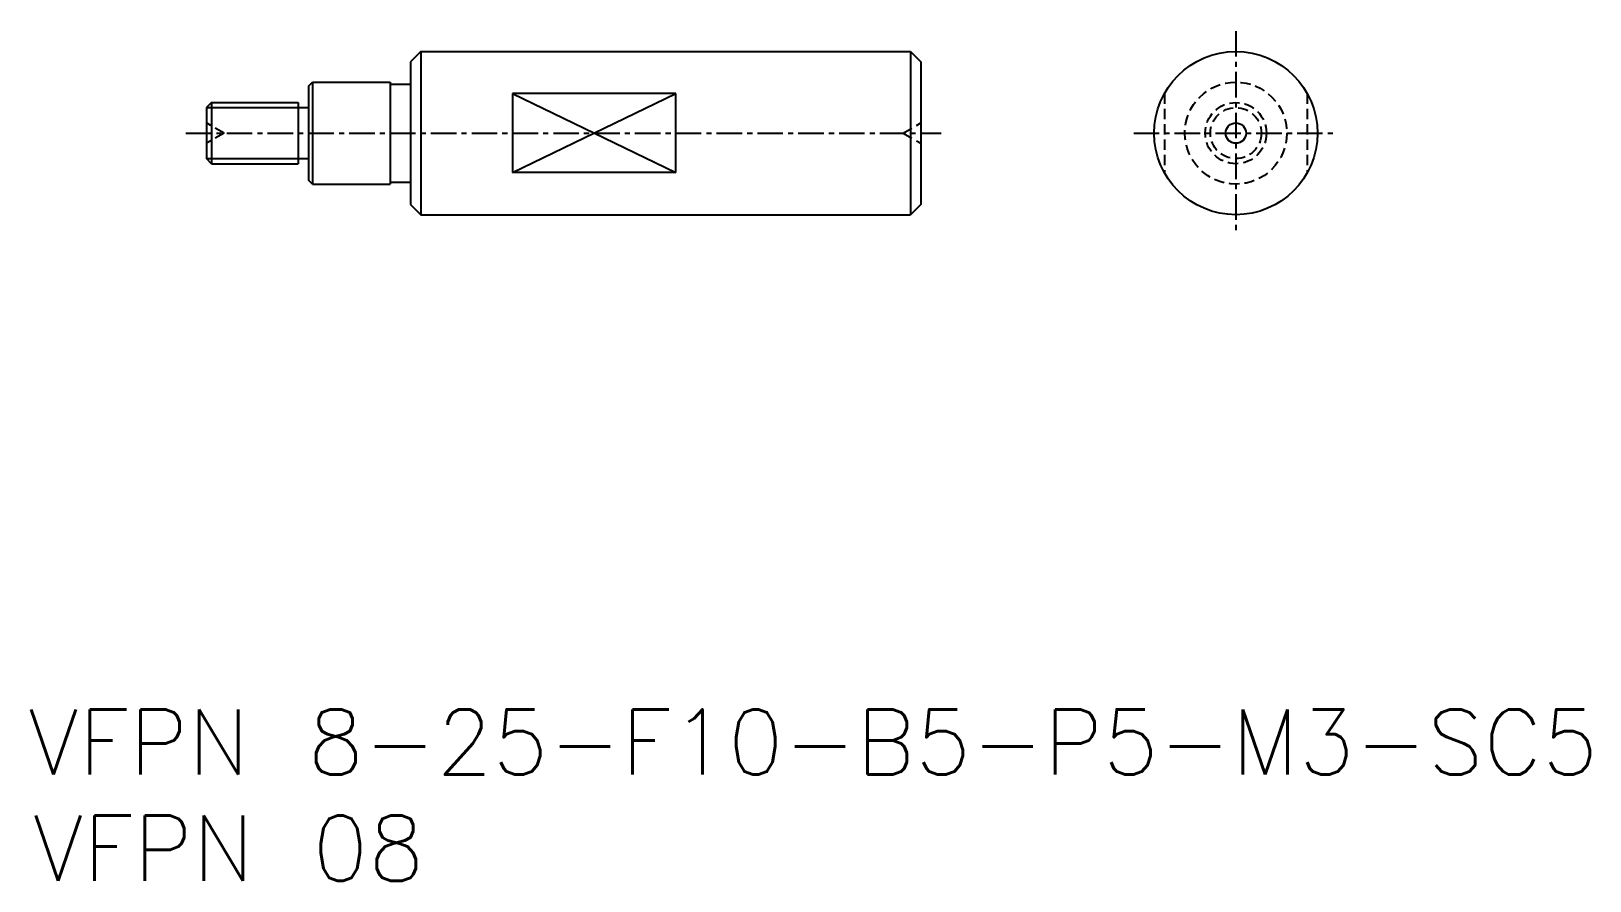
# Model space of a CAD drawing. Extents: x 667.3 to 743.6, y -229.3 to -187.7.
import ezdxf

# ---------------------------------------------------------------- set-up
doc = ezdxf.new("R2010")
doc.units = 0
doc.linetypes.add('CENTER', pattern=[2, 1.25, -0.25, 0.25, -0.25])
doc.linetypes.add('DASHED', pattern=[0.75, 0.5, -0.25])
doc.layers.get('0').update_dxf_attribs({"linetype": 'CONTINUOUS'})
doc.layers.add('CENTER', color=1, linetype='CENTER')
doc.styles.get("Standard").update_dxf_attribs({"font": 'txt.shx'})

msp = doc.modelspace()

# ---------------------------------------------------------------- linework, layer by layer
at = {"color": 7, "linetype": 'CONTINUOUS'}
for p, q in [((686.367, -188.664), (685.867, -189.164)), ((685.867, -189.164), (685.867, -196.164)), ((686.367, -188.664), (710.367, -188.664)), ((686.367, -188.664), (686.367, -196.664)), ((710.367, -188.664), (710.867, -189.164)), ((710.367, -188.664), (710.367, -196.664)), ((710.867, -189.164), (710.867, -196.164)), ((680.867, -190.364), (681.067, -190.164)), ((680.867, -190.364), (680.867, -194.964)), ((681.067, -190.164), (681.067, -195.164)), ((681.067, -190.164), (684.867, -190.164)), ((684.867, -190.164), (684.867, -195.164)), ((684.867, -190.264), (685.867, -190.264)), ((690.867, -190.728), (690.867, -194.601)), ((698.867, -190.728), (690.867, -190.728)), ((698.867, -194.601), (698.867, -190.728)), ((676.117, -191.164), (675.867, -191.414)), ((675.867, -191.414), (675.867, -193.914)), ((676.117, -191.164), (680.367, -191.164)), ((676.117, -191.164), (676.117, -194.164)), ((680.367, -191.164), (680.367, -194.164)), ((680.367, -191.414), (680.867, -191.414)), ((676.117, -194.164), (675.867, -193.914)), ((680.367, -193.914), (680.867, -193.914)), ((676.117, -194.164), (680.367, -194.164)), ((698.867, -194.601), (690.867, -194.601)), ((681.067, -195.164), (684.867, -195.164)), ((684.867, -195.064), (685.867, -195.064)), ((685.867, -196.164), (686.367, -196.664)), ((710.867, -196.164), (710.367, -196.664)), ((686.367, -196.664), (710.367, -196.664))]:
    msp.add_line(p, q, dxfattribs=at)
at = {"color": 3, "linetype": 'CONTINUOUS'}
for p, q in [((690.867, -194.601), (698.867, -190.728)), ((690.867, -190.728), (698.867, -194.601)), ((675.867, -191.414), (680.367, -191.414)), ((710.867, -192.664), (710.867, -192.664)), ((675.867, -193.914), (680.367, -193.914))]:
    msp.add_line(p, q, dxfattribs=at)
at = {"color": 3, "linetype": 'DASHED'}
for p, q in [((722.805, -190.728), (722.805, -194.601)), ((729.805, -190.728), (729.805, -194.601)), ((676.733, -192.664), (675.867, -192.164)), ((710.001, -192.664), (710.867, -192.164)), ((676.733, -192.664), (675.867, -193.164)), ((710.001, -192.664), (710.867, -193.164))]:
    msp.add_line(p, q, dxfattribs=at)
for p, q in [((710.867, -190.914), (710.867, -190.914)), ((681.067, -195.164), (680.867, -194.964))]:
    msp.add_line(p, q)
at = {"color": 7, "linetype": 'CONTINUOUS'}
for radius in [4, 0.5]:
    msp.add_circle((726.305, -192.664), radius, dxfattribs=at)
at = {"color": 3, "linetype": 'DASHED'}
for radius in [2.5, 1.5, 1.25]:
    msp.add_circle((726.305, -192.664), radius, dxfattribs=at)
at = {"layer": 'CENTER', "color": 1, "linetype": 'CENTER'}
for p, q in [((726.305, -187.664), (726.305, -197.664)), ((674.867, -192.664), (711.867, -192.664)), ((721.305, -192.664), (731.305, -192.664))]:
    msp.add_line(p, q, dxfattribs=at)

# ---------------------------------------------------------------- texts
at = {"color": 7, "linetype": 'CONTINUOUS'}
for s, p in [('VFPN 8-25-F10-B5-P5-M3-SC5', (667.148, -224.116)), ('VFPN 08', (667.374, -229.325))]:
    msp.add_text(s, height=3.2, dxfattribs=at).set_placement(p)

doc.saveas('drawing.dxf')
